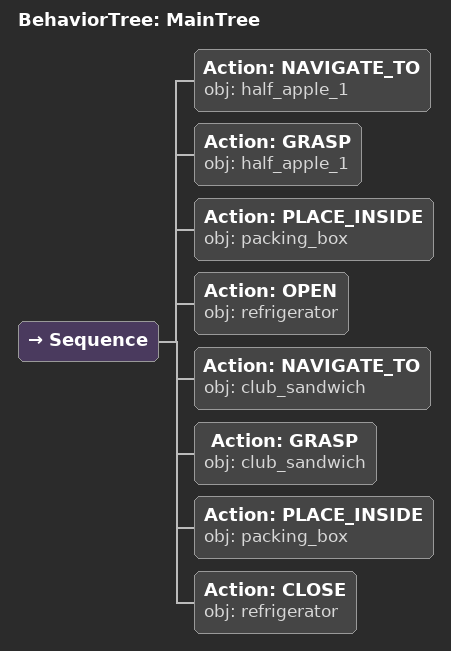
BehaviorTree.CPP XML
<root main_tree_to_execute="MainTree">
  <BehaviorTree ID="MainTree">
    <Sequence>
      <!-- Navigate to half_apple_1 -->
      <Action ID="NAVIGATE_TO" obj="half_apple_1" />
      <!-- Grasp half_apple_1 -->
      <Action ID="GRASP" obj="half_apple_1" />
      <!-- Place inside packing_box -->
      <Action ID="PLACE_INSIDE" obj="packing_box" />
      <!-- Open refrigerator -->
      <Action ID="OPEN" obj="refrigerator" />
      <!-- Navigate to club_sandwich -->
      <Action ID="NAVIGATE_TO" obj="club_sandwich" />
      <!-- Grasp club_sandwich -->
      <Action ID="GRASP" obj="club_sandwich" />
      <!-- Place inside packing_box -->
      <Action ID="PLACE_INSIDE" obj="packing_box" />
      <!-- Close refrigerator -->
      <Action ID="CLOSE" obj="refrigerator" />
    </Sequence>
  </BehaviorTree>
</root>
